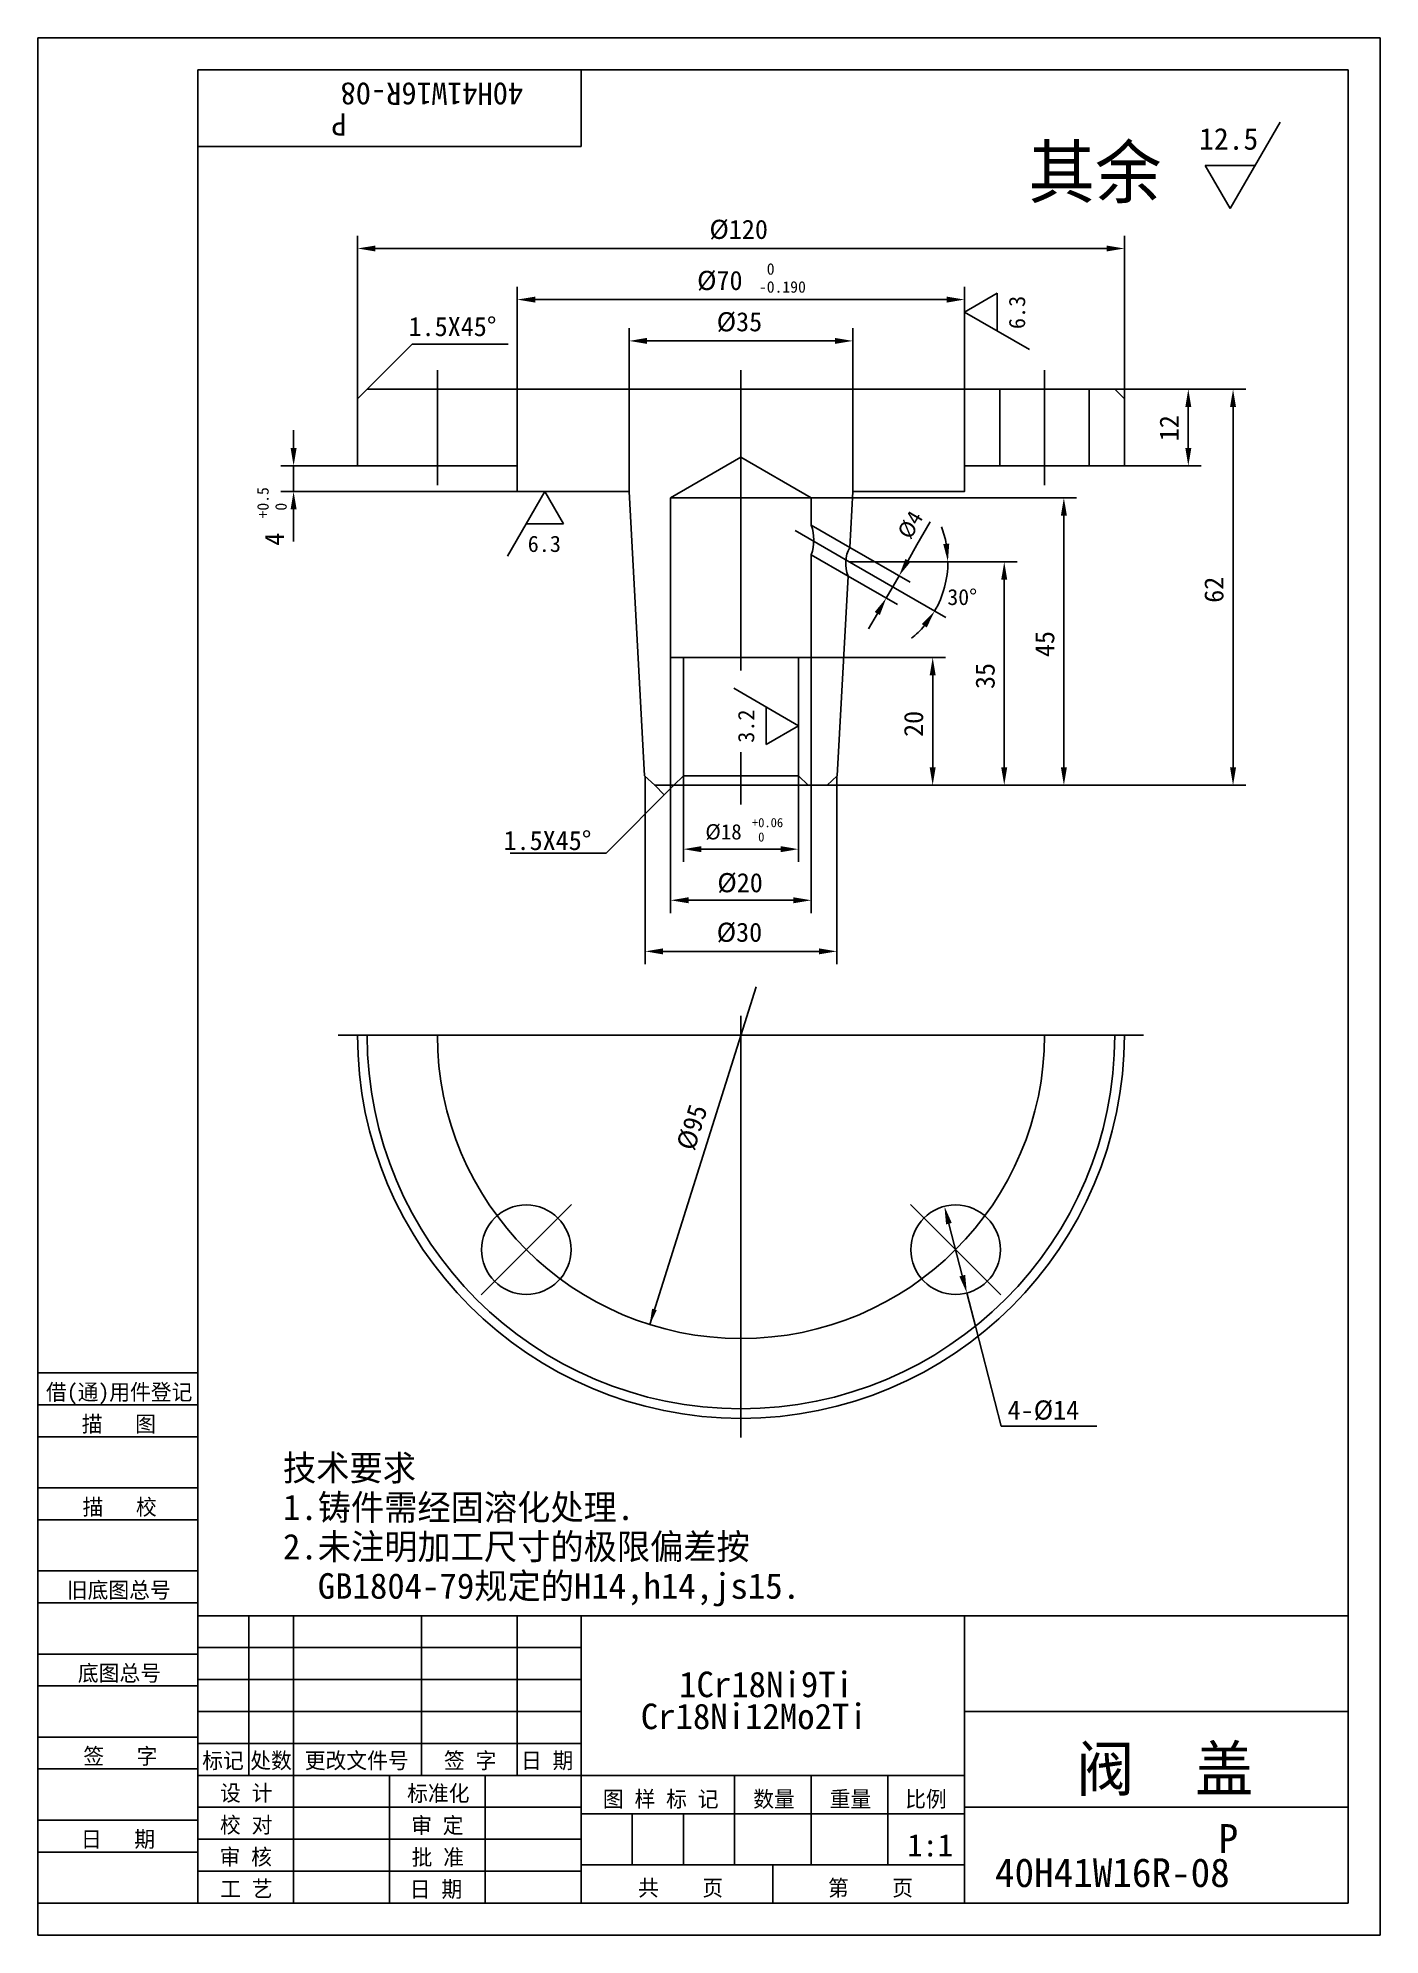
# Model space of a CAD drawing. Header units: metres. Extents: x 0 to 210, y 0 to 297.
import ezdxf

# ---------------------------------------------------------------- set-up
doc = ezdxf.new("R2010")
doc.units = ezdxf.units.M
for name, color, linetype in [('C', 6, 'Continuous'), ('D', 1, 'Continuous'), ('FL', 5, 'Continuous'), ('T', 7, 'Continuous'), ('TL', 4, 'Continuous')]:
    doc.layers.add(name, color=color, linetype=linetype)

# ---------------------------------------------------------------- blocks, each defined once
blk = doc.blocks.new('TUKUN4')
at = {"layer": 'FL'}
for p, q in [((0, 297), (0, 0)), ((210, 297), (0, 297)), ((210, 0), (210, 297)), ((0, 78), (25, 78)), ((0, 70), (25, 70)), ((0, 65), (25, 65)), ((0, 57), (25, 57)), ((0, 52), (25, 52)), ((33, 25), (33, 50)), ((40, 5), (40, 50)), ((60, 25), (60, 50)), ((75, 25), (75, 50)), ((25, 45), (85, 45)), ((0, 44), (25, 44)), ((0, 39), (25, 39)), ((25, 40), (85, 40)), ((25, 35), (85, 35)), ((0, 31), (25, 31)), ((25, 30), (85, 30)), ((0, 26), (25, 26)), ((70, 5), (70, 25)), ((0, 18), (25, 18)), ((25, 20), (85, 20)), ((25, 15), (85, 15)), ((0, 13), (25, 13)), ((25, 10), (85, 10)), ((0, 0), (210, 0))]:
    blk.add_line(p, q, dxfattribs=at)
at = {"layer": 'TL'}
for p, q in [((25, 5), (25, 292)), ((205, 292), (25, 292)), ((85, 292), (85, 280)), ((205, 5), (205, 292)), ((85, 280), (25, 280)), ((0, 88), (25, 88)), ((0, 83), (25, 83)), ((205, 50), (25, 50)), ((85, 5), (85, 50)), ((145, 5), (145, 50)), ((205, 35), (145, 35)), ((145, 25), (25, 25)), ((55, 5), (55, 25)), ((109, 11), (109, 25)), ((121, 11), (121, 25)), ((133, 11), (133, 25)), ((85, 19), (145, 19)), ((93, 11), (93, 19)), ((101, 11), (101, 19)), ((205, 20), (145, 20)), ((145, 11), (85, 11)), ((115, 5), (115, 11)), ((0, 5), (205, 5))]:
    blk.add_line(p, q, dxfattribs=at)
at = {"layer": 'T'}
for s, p in [('借(通)用件登记', (1.26, 83.76)), ('描   图', (6.86, 78.76)), ('描   校', (6.98, 65.76)), ('旧底图总号', (4.52, 52.76)), ('底图总号', (6.25, 39.76)), ('签   字', (7.1, 26.76)), ('标记', (25.71, 26.07)), ('处数', (33.22, 26.07)), ('更改文件号', (41.75, 26.07)), ('签 字', (63.53, 26.07)), ('日 期', (75.57, 26.07)), ('设 计', (28.5, 20.99)), ('标准化', (57.77, 20.93)), ('图 样 标 记', (88.4, 20.04)), ('数量', (111.92, 20.04)), ('重量', (123.88, 20.04)), ('比例', (135.7, 20.04)), ('校 对', (28.48, 15.99)), ('审 定', (58.39, 15.93)), ('日   期', (6.72, 13.76)), ('审 核', (28.41, 10.99)), ('批 准', (58.46, 10.93)), ('共    页', (93.91, 6.13)), ('第    页', (123.62, 6.13)), ('工 艺', (28.52, 5.99)), ('日 期', (58.18, 5.93))]:
    blk.add_text(s, height=2.5, dxfattribs=at).set_placement(p)

msp = doc.modelspace()

# ---------------------------------------------------------------- linework, layer by layer
at = {"layer": 'C'}
for p, q in [((62.5, 245), (62.5, 227)), ((110, 197.99), (110, 245)), ((157.5, 245), (157.5, 227)), ((127.66, 214.56), (118.46, 219.87)), ((110, 177), (110, 185.19)), ((110, 143.89), (110, 77.89)), ((47, 140.89), (173, 140.89)), ((83.48, 114.37), (69.34, 100.23)), ((136.52, 114.37), (150.66, 100.23))]:
    msp.add_line(p, q, dxfattribs=at)
msp.add_lwpolyline([(62.5, 140.89, 1), (157.5, 140.89, 1)], format="xyb", dxfattribs=at)
at = {"layer": 'D'}
for p, q in [((194.35, 283.8), (186.55, 270.28)), ((182.64, 277.04), (190.45, 277.04)), ((186.55, 270.28), (182.64, 277.04)), ((50, 240.5), (50, 266.04)), ((170, 240.5), (170, 266.04)), ((52.8, 264.04), (167.2, 264.04)), ((75, 230), (75, 258.04)), ((77.8, 256.04), (142.2, 256.04)), ((145, 230), (145, 258.04)), ((145, 254.09), (150.07, 257.02)), ((150.07, 257.02), (150.07, 251.17)), ((155.14, 248.24), (145, 254.09)), ((92.5, 226), (92.5, 251.57)), ((95.3, 249.57), (124.7, 249.57)), ((127.5, 226), (127.5, 251.57)), ((51.5, 242), (58.57, 249.07)), ((58.57, 249.07), (73.57, 249.07)), ((168.5, 242), (189, 242)), ((170, 242), (182, 242)), ((180, 239.2), (180, 232.8)), ((187, 239.2), (187, 182.8)), ((40, 232.8), (40, 235.6)), ((50, 230), (38, 230)), ((40, 230), (40, 226)), ((170, 230), (182, 230)), ((75, 226), (38, 226)), ((73.45, 215.86), (79.31, 226)), ((79.31, 226), (82.23, 220.93)), ((40, 223.2), (40, 220.4)), ((121, 225), (162.53, 225)), ((40, 220.4), (40, 218.17)), ((82.23, 220.93), (76.38, 220.93)), ((137.54, 217.64), (139.6, 221.22)), ((160.53, 222.2), (160.53, 182.8)), ((127.02, 217.24), (136.47, 211.79)), ((136.14, 215.21), (137.54, 217.64)), ((126.9, 215), (153.2, 215)), ((127.66, 214.56), (142.04, 206.26)), ((126.78, 212.76), (134.47, 208.32)), ((132.74, 209.32), (134.74, 212.79)), ((151.2, 182.8), (151.2, 212.2)), ((131.34, 206.9), (129.94, 204.47)), ((99, 200), (99, 160)), ((121, 200), (142, 200)), ((121, 200), (121, 160)), ((140, 182.8), (140, 197.2)), ((108.86, 195.18), (119, 189.33)), ((113.93, 186.4), (113.93, 192.26)), ((119, 189.33), (113.93, 186.4)), ((95, 181.42), (95, 152)), ((101, 181.5), (101, 168)), ((119, 181.5), (119, 168)), ((125, 181.42), (125, 152)), ((99.5, 180), (88.89, 169.39)), ((96.5, 180), (98, 178.5)), ((123.5, 180), (189, 180)), ((125, 180), (153.2, 180)), ((125, 180), (142, 180)), ((160.53, 180), (158.53, 180)), ((88.89, 169.39), (73.89, 169.39)), ((103.8, 170), (116.2, 170)), ((101.8, 162), (118.2, 162)), ((97.8, 154), (122.2, 154)), ((95.72, 95.58), (112.38, 148.44)), ((144.64, 103.23), (142.54, 111.37)), ((145.34, 100.52), (146.74, 95.1)), ((146.74, 95.1), (150.71, 79.68)), ((150.71, 79.68), (165.71, 79.68))]:
    msp.add_line(p, q, dxfattribs=at)
for start, end in [(10.38, 20.76), (330, 0), (309.24, 319.62)]:
    msp.add_arc((126.9, 215), 15.48, start, end, dxfattribs=at)
for points in [[(52.8, 264.5), (52.8, 263.57), (50, 264.04)], [(167.2, 264.5), (167.2, 263.57), (170, 264.04)], [(77.8, 256.5), (77.8, 255.57), (75, 256.04)], [(142.2, 256.5), (142.2, 255.57), (145, 256.04)], [(95.3, 250.04), (95.3, 249.1), (92.5, 249.57)], [(124.7, 250.04), (124.7, 249.1), (127.5, 249.57)], [(179.53, 239.2), (180.47, 239.2), (180, 242)], [(186.53, 239.2), (187.47, 239.2), (187, 242)], [(39.53, 232.8), (40.47, 232.8), (40, 230)], [(179.53, 232.8), (180.47, 232.8), (180, 230)], [(39.53, 223.2), (40.47, 223.2), (40, 226)], [(160.06, 222.2), (161, 222.2), (160.53, 225)], [(142.59, 217.83), (141.66, 217.75), (142.38, 215)], [(135.73, 215.44), (136.54, 214.98), (134.74, 212.79)], [(150.73, 212.2), (151.66, 212.2), (151.2, 215)], [(130.93, 207.13), (131.74, 206.66), (132.74, 209.32)], [(138.31, 205.24), (139.07, 204.7), (140.31, 207.26)], [(139.53, 197.2), (140.47, 197.2), (140, 200)], [(139.53, 182.8), (140.47, 182.8), (140, 180)], [(150.73, 182.8), (151.66, 182.8), (151.2, 180)], [(160.06, 182.8), (161, 182.8), (160.53, 180)], [(186.53, 182.8), (187.47, 182.8), (187, 180)], [(103.8, 170.47), (103.8, 169.53), (101, 170)], [(116.2, 170.47), (116.2, 169.53), (119, 170)], [(101.8, 162.47), (101.8, 161.53), (99, 162)], [(118.2, 162.47), (118.2, 161.53), (121, 162)], [(97.8, 154.47), (97.8, 153.53), (95, 154)], [(122.2, 154.47), (122.2, 153.53), (125, 154)], [(142.09, 111.25), (142.99, 111.48), (141.84, 114.08)], [(144.18, 103.12), (145.09, 103.35), (145.34, 100.52)], [(96.09, 98.06), (95.72, 95.58), (96.83, 97.82)]]:
    msp.add_solid(points, dxfattribs=at)
at = {"layer": 'TL'}
for p, q in [((150.5, 242), (164.5, 242)), ((150.5, 242), (150.5, 230)), ((164.5, 242), (164.5, 230)), ((99, 225), (110, 231.35)), ((121, 225), (110, 231.35)), ((150.5, 230), (164.5, 230)), ((99, 225), (121, 225)), ((127.02, 217.24), (121, 220.72)), ((126.78, 212.76), (121, 216.1)), ((101, 200), (119, 200)), ((101, 181.5), (119, 181.5)), ((120.5, 180), (99.5, 180))]:
    msp.add_line(p, q, dxfattribs=at)
for points in [[(99, 225), (99, 200), (101, 200), (101, 181.5), (99.5, 180), (96.5, 180), (94.92, 181.5), (92.5, 226), (75, 226), (75, 230), (50, 230), (50, 240.5), (51.5, 242), (150.5, 242)], [(164.5, 242), (168.5, 242), (170, 240.5)], [(170, 240.5), (170, 230), (164.5, 230)], [(150.5, 230), (145, 230), (145, 226), (127.5, 226), (127.02, 217.24)], [(121, 220.72), (121, 225)], [(126.78, 212.76), (125.08, 181.5), (123.5, 180), (120.5, 180), (119, 181.5), (119, 200), (121, 200), (121, 216.1)]]:
    msp.add_lwpolyline(points, dxfattribs=at)
for points in [[(121, 220.72, -0.17), (121, 216.1, -0.17)], [(127.02, 217.24, 0.23), (126.78, 212.76, 0.23)], [(50, 140.89, 1), (170, 140.89, 1)], [(51.5, 140.89, 1), (168.5, 140.89, 1)]]:
    msp.add_lwpolyline(points, format="xyb", dxfattribs=at)
for centre in [(76.41, 107.3), (143.59, 107.3)]:
    msp.add_circle(centre, 7, dxfattribs=at)

# ---------------------------------------------------------------- block references
at = {"layer": 'D'}
msp.add_blockref('TUKUN4', (0, 0), dxfattribs=at)

# ---------------------------------------------------------------- texts
for s, height, rotation, p in [('40H41W16R-08', 3.5, 180, (75.92, 290)), ('      P', 3.5, 180, (62.58, 285.2)), ('6.3', 2.55, 90, (154.47, 251.42)), ('12', 3, 90, (178.5, 233.86)), ('+0.5', 1.8, 90, (36.1, 221.77)), (' 0', 1.8, 90, (38.92, 221.77)), ('%%C4', 2.5, 60, (136.5, 218.34)), ('4', 3, 90, (38.5, 217.52)), ('62', 3, 90, (185.5, 208.57)), ('45', 3, 90, (159.03, 200.07)), ('35', 3, 90, (149.7, 195.07)), ('3.2', 2.55, 90, (112.08, 186.66)), ('20', 3, 90, (138.5, 187.57)), ('%%C95', 3, 72.5, (102.67, 122.63))]:
    msp.add_text(s, height=height, rotation=rotation, dxfattribs=at).set_placement(p)
for s, height, p in [('12.5', 3.4, (181.69, 279.5)), ('其余', 8, (155, 272)), ('%%C120', 3, (105.07, 265.54)), (' 0', 1.8, (112.81, 259.94)), ('%%C70', 3, (103.14, 257.54)), ('-0.190', 1.8, (112.81, 257.12)), ('1.5X45%%D', 3, (57.99, 250.32)), ('%%C35', 3, (106.21, 251.07)), ('6.3', 2.55, (76.63, 216.53)), ('30%%D', 2.5, (142.3, 208.22)), ('1.5X45%%D', 3, (72.85, 169.86)), ('%%C18', 2.4, (104.43, 171.52)), ('+0.06', 1.44, (111.71, 173.44)), (' 0', 1.44, (111.71, 171.19)), ('%%C20', 3, (106.31, 163.26)), ('%%C30', 3, (106.21, 155.5)), ('4-%%C14', 3, (151.73, 80.7)), ('技术要求', 4, (38.34, 71.13)), ('1.铸件需经固溶化处理.', 4, (38.34, 64.97)), ('2.未注明加工尺寸的极限偏差按', 4, (38.34, 58.81)), ('  GB1804-79规定的H14,h14,js15.', 4, (38.34, 52.65)), ('1Cr18Ni9Ti', 4, (100.32, 37.24)), ('Cr18Ni12Mo2Ti', 4, (94.32, 32.24)), ('阀  盖', 7, (162.45, 22.54)), ('1:1', 3.5, (136.04, 12.31)), ('     P', 4.5, (169.44, 12.87)), ('40H41W16R-08', 4.5, (149.75, 7.52))]:
    msp.add_text(s, height=height, dxfattribs=at).set_placement(p)

doc.saveas('drawing.dxf')
